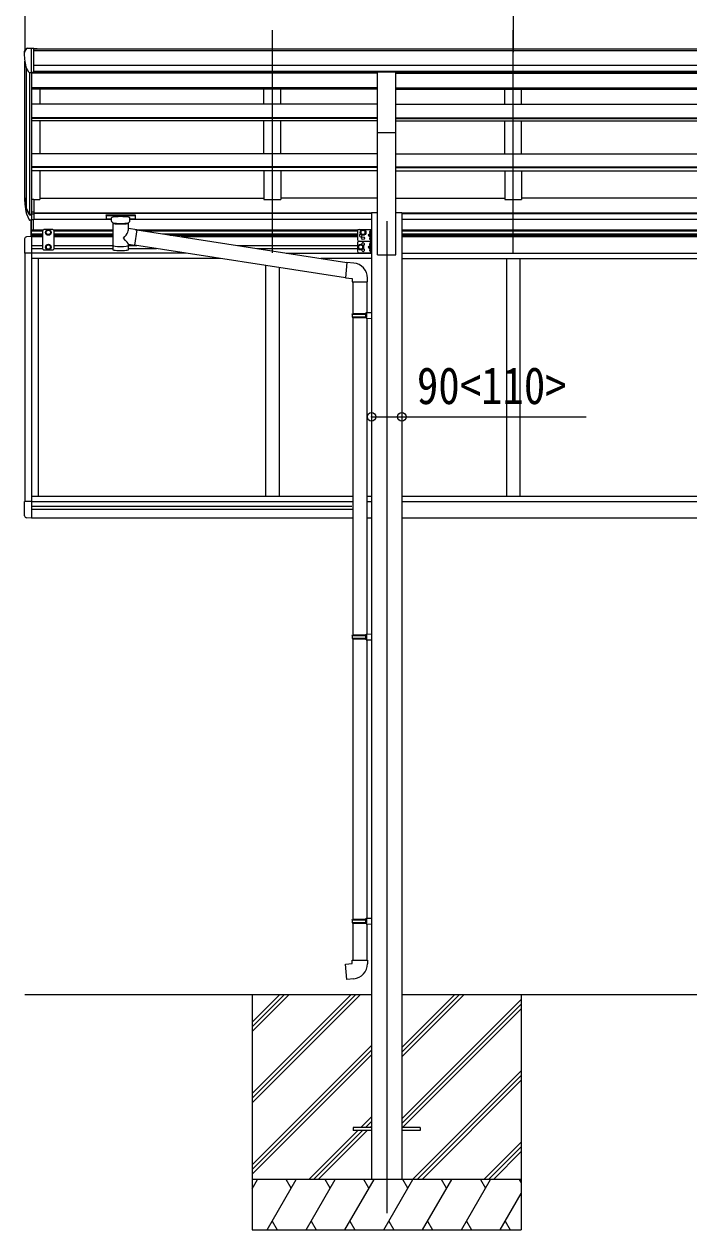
# Model space of a CAD drawing. Units: millimetres at full size, sheet at 1:25; details may follow other scales. Extents: x -6988 to 7066, y -4877 to 4823.
# Drawn here: x -228 to 1749, y -2015 to 1572 of the extents above; entities that cross this region are included whole.
import ezdxf
from ezdxf.enums import TextEntityAlignment as Align

# ---------------------------------------------------------------- set-up
doc = ezdxf.new("R2010")
doc.units = ezdxf.units.MM
doc.header["$LTSCALE"] = 25
doc.header["$PDMODE"] = 32
doc.header["$PDSIZE"] = 25
for name, color, linetype, lineweight in [('0-0_0', 7, 'Continuous', 9), ('0-1_本体', 4, 'Continuous', 9), ('0-2_部品', 7, 'Continuous', 9), ('0-8_PARTS2', 2, 'Continuous', 9), ('0-A_寸法', 6, 'Continuous', 9), ('1-1_GLASS', 4, 'Continuous', 9), ('1-2_GLASS_SEAL', 7, 'Continuous', 9)]:
    doc.layers.add(name, color=color, linetype=linetype, lineweight=lineweight)
doc.styles.add('ＭＳ ゴシック', font='')
doc.styles.get('ＭＳ ゴシック').set_extended_font_data('MS Gothic')

msp = doc.modelspace()

# ---------------------------------------------------------------- linework, layer by layer
at = {"layer": '0-0_0'}
for p, q in [((-225.87, -1314.99), (804.93, -1314.99)), ((450.13, -1314.99), (450.13, -2014.99)), ((450.13, -1609.17), (744.31, -1314.99)), ((450.13, -1623.31), (758.45, -1314.99)), ((450.13, -1637.46), (772.6, -1314.99)), ((450.13, -1425.33), (560.46, -1314.99)), ((450.13, -1411.18), (546.32, -1314.99)), ((450.13, -1397.04), (532.18, -1314.99)), ((895.33, -1314.99), (3704.93, -1314.99)), ((895.33, -1500.62), (1080.96, -1314.99)), ((895.33, -1486.48), (1066.82, -1314.99)), ((895.33, -1472.34), (1052.68, -1314.99)), ((1250.13, -1314.99), (1250.13, -2014.99)), ((895.33, -1684.47), (1250.13, -1329.67)), ((895.33, -1698.61), (1250.13, -1343.82)), ((897.59, -1710.49), (1250.13, -1357.96)), ((450.13, -1821.3), (804.93, -1466.51)), ((450.13, -1835.44), (804.93, -1480.65)), ((450.13, -1849.59), (804.93, -1494.79)), ((926.94, -1864.99), (1250.13, -1541.8)), ((941.08, -1864.99), (1250.13, -1555.95)), ((955.23, -1864.99), (1250.13, -1570.09)), ((773.07, -1710.49), (804.93, -1678.64)), ((618.57, -1864.99), (764.07, -1719.49)), ((632.72, -1864.99), (778.22, -1719.49)), ((646.86, -1864.99), (792.36, -1719.49)), ((787.22, -1710.49), (804.93, -1692.78)), ((801.36, -1710.49), (804.93, -1706.92)), ((1139.07, -1864.99), (1250.13, -1753.94)), ((1153.22, -1864.99), (1250.13, -1768.08)), ((1167.36, -1864.99), (1250.13, -1782.22)), ((1250.13, -1864.99), (450.13, -1864.99)), ((450.13, -1892.5), (466.01, -1864.99)), ((494.88, -2014.99), (581.48, -1864.99)), ((566.48, -1890.97), (551.48, -1864.99)), ((610.35, -2014.99), (696.95, -1864.99)), ((681.95, -1890.98), (666.95, -1864.99)), ((725.82, -2014.99), (812.42, -1864.99)), ((797.42, -1890.98), (782.42, -1864.99)), ((841.29, -2014.99), (927.89, -1864.99)), ((912.89, -1890.98), (897.89, -1864.99)), ((956.76, -2014.99), (1043.36, -1864.99)), ((1028.36, -1890.98), (1013.36, -1864.99)), ((1072.23, -2014.99), (1158.83, -1864.99)), ((1128.83, -1864.99), (1143.83, -1890.98)), ((1244.3, -1864.99), (1250.13, -1875.09)), ((1187.7, -2014.99), (1250.13, -1906.86)), ((509.88, -1989.02), (524.87, -2014.99)), ((625.35, -1989.01), (640.35, -2014.99)), ((740.82, -1989.01), (755.82, -2014.99)), ((856.29, -1989.01), (871.29, -2014.99)), ((971.76, -1989.01), (986.76, -2014.99)), ((1087.23, -1989.02), (1102.23, -2014.99)), ((1202.7, -1989.02), (1217.7, -2014.99)), ((450.13, -2014.99), (1250.13, -2014.99))]:
    msp.add_line(p, q, dxfattribs=at)
at = {"layer": '0-1_本体'}
for p, q in [((-199.37, 1497.98), (4799.63, 1497.98)), ((-199.37, 1492.64), (4799.63, 1492.64)), ((-225.87, 1045.87), (-225.87, 1461.23)), ((-221.59, 1442.43), (-221.59, 1023.87)), ((-199.37, 1449.11), (4799.63, 1449.1)), ((-211.87, 1427.08), (-211.87, 1005.87)), ((-205.87, 1426.6), (-205.87, 1050.3)), ((822.63, 1425.92), (-205.87, 1425.92)), ((-199.37, 1431.44), (4799.63, 1431.44)), ((822.63, 1429.06), (-199.37, 1429.06)), ((-180.87, 1429.06), (-180.87, 1425.92)), ((485.13, 1425.92), (485.13, 1429.06)), ((535.13, 1425.92), (535.13, 1429.06)), ((877.63, 1429.06), (3722.63, 1429.06)), ((877.63, 1425.92), (3722.63, 1425.92)), ((1201.13, 1425.92), (1201.13, 1429.06)), ((1251.13, 1425.92), (1251.13, 1429.06)), ((822.63, 1382.44), (-205.87, 1382.44)), ((822.63, 1378.36), (-205.87, 1378.36)), ((-180.87, 1378.33), (-180.87, 1333.34)), ((485.13, 1333.21), (485.13, 1378.36)), ((535.13, 1333.21), (535.13, 1378.36)), ((877.63, 1382.44), (3722.63, 1382.44)), ((877.63, 1378.36), (3722.63, 1378.36)), ((1201.13, 1333.21), (1201.13, 1378.36)), ((1251.13, 1333.21), (1251.13, 1378.36)), ((822.63, 1333.21), (-205.87, 1333.21)), ((877.63, 1333.21), (3722.63, 1333.21)), ((822.63, 1292.47), (-205.87, 1292.47)), ((822.63, 885.01), (822.63, 1297.65)), ((877.63, 885.01), (877.63, 1297.65)), ((877.63, 1292.47), (3722.63, 1292.47)), ((822.63, 1290.98), (-205.87, 1290.98)), ((822.63, 1284.19), (-205.87, 1284.19)), ((-180.87, 1284.16), (-180.87, 1185.9)), ((485.13, 1185.9), (485.13, 1284.19)), ((535.13, 1185.9), (535.13, 1284.19)), ((877.63, 1290.98), (3722.63, 1290.98)), ((877.63, 1284.19), (3722.63, 1284.19)), ((1201.13, 1185.9), (1201.13, 1284.19)), ((1251.13, 1185.9), (1251.13, 1284.19)), ((822.73, 1185.9), (-205.87, 1185.9)), ((877.53, 1185.9), (3722.63, 1185.9)), ((822.8, 1146.69), (-205.87, 1146.69)), ((822.71, 1145.21), (-205.87, 1145.21)), ((822.73, 1135.55), (-205.87, 1135.55)), ((-180.87, 1135.64), (-180.87, 1049.47)), ((485.13, 1135.55), (485.13, 1049.47)), ((535.13, 1135.55), (535.13, 1049.47)), ((877.47, 1146.69), (3722.63, 1146.69)), ((877.53, 1135.55), (3722.63, 1135.55)), ((877.55, 1145.21), (3722.63, 1145.21)), ((1201.13, 1135.55), (1201.13, 1049.47)), ((1251.13, 1135.55), (1251.13, 1049.47)), ((-199.37, 1049.47), (-180.87, 1049.47)), ((-180.87, 1054.27), (485.13, 1054.27)), ((485.13, 1049.47), (535.13, 1049.47)), ((822.86, 1054.27), (535.13, 1054.27)), ((822.86, 1054.27), (535.13, 1054.27)), ((877.4, 1054.27), (1201.13, 1054.27)), ((1201.13, 1049.47), (1251.13, 1049.47)), ((1917.13, 1054.27), (1251.13, 1054.27)), ((-199.37, 1010.14), (804.93, 1010.14)), ((-199.37, 1008.78), (804.93, 1008.78)), ((804.93, 1011.39), (804.93, -1864.99)), ((804.93, 1011.39), (822.63, 1011.39)), ((877.63, 1011.39), (895.33, 1011.39)), ((895.33, 1011.39), (895.33, -1864.99)), ((895.33, 1009.97), (3704.8, 1009.97)), ((895.33, 1008.59), (3704.93, 1008.59)), ((-199.37, 991.41), (32.13, 991.41)), ((86.13, 991.41), (804.93, 991.41)), ((895.33, 991.41), (3704.93, 991.41)), ((822.37, 885.01), (877.37, 885.01))]:
    msp.add_line(p, q, dxfattribs=at)
at = {"layer": '0-2_部品'}
for p, q in [((-227.87, 1490.22), (-227.87, 1489.59)), ((-220.96, 1499.02), (-225.03, 1493.21)), ((-217.87, 1499.59), (-220.2, 1499.45)), ((-217.87, 1499.59), (-199.37, 1499.59)), ((-205.87, 1426.6), (-205.87, 1499.59)), ((-199.37, 1499.59), (-189.37, 1499.5)), ((-199.37, 1427.6), (-199.37, 1499.59)), ((-189.37, 1497.98), (-189.37, 1499.5)), ((-213.49, 1428.42), (-222.77, 1444.48)), ((-205.87, 1426.6), (-211.08, 1426.92)), ((-199.37, 1427.6), (-205.87, 1427.6)), ((822.63, 1429.72), (877.63, 1429.72)), ((822.63, 1248.79), (822.63, 1429.72)), ((877.63, 1248.79), (877.63, 1429.72)), ((822.63, 1248.79), (877.63, 1248.79)), ((-205.87, 1050.3), (-205.87, 988.42)), ((-199.37, 1050.3), (-205.87, 1050.3)), ((-199.37, 1050.3), (-199.37, 989.24)), ((-223.48, 1024.26), (-213.31, 1005.09)), ((-212.3, 1006.34), (-222.06, 1024.76)), ((-220.89, 1007.41), (-213.31, 989.92)), ((-205.87, 1005.59), (-211, 1005.59)), ((-199.37, 1011.99), (-205.87, 1011.99)), ((-199.37, 1006.59), (-205.87, 1006.59)), ((-205.87, 1003.59), (-210.71, 1003.59)), ((-205.87, 988.42), (-210.71, 988.42)), ((-199.37, 989.24), (-205.87, 989.24)), ((15.63, 1003.53), (15.63, 992.77)), ((15.63, 1003.33), (15.63, 1001.79)), ((17.63, 1004.19), (100.63, 1004.19)), ((17.63, 1002.01), (100.63, 1002.01)), ((17.63, 992.1), (32.13, 992.1)), ((32.13, 985.29), (32.13, 995.57)), ((36.23, 980.79), (36.21, 900.5)), ((82.03, 963.22), (82.03, 980.81)), ((86.13, 985.29), (86.13, 995.57)), ((86.13, 992.1), (100.63, 992.1)), ((102.63, 1003.53), (102.63, 992.77)), ((107.25, 959.31), (82.03, 963.23)), ((107.25, 959.31), (100.23, 914.06)), ((107.25, 959.31), (731.22, 862.52)), ((82.05, 900.5), (82.03, 917.13)), ((82.03, 916.88), (100.23, 914.06)), ((727.21, 816.69), (100.23, 914.06)), ((752.05, 860.69), (731.22, 862.52)), ((747.13, 804.95), (793.13, 804.95)), ((749.13, 804.95), (749.13, 710.95)), ((791.13, 804.95), (791.13, 713.51)), ((793.13, 804.95), (793.13, 815.87)), ((747.13, 708.95), (748.13, 710.95)), ((747.13, 708.95), (791.13, 708.95)), ((747.13, 708.95), (747.13, 700.95)), ((747.13, 700.95), (791.13, 700.95)), ((747.13, 700.95), (748.13, 698.95)), ((748.13, 710.95), (791.13, 710.95)), ((748.13, 698.95), (791.13, 698.95)), ((749.13, 698.95), (749.13, -245.24)), ((786.65, 708.95), (786.22, 710.95)), ((789.13, 713.45), (805.13, 713.92)), ((789.13, 711.45), (789.13, 713.45)), ((789.13, 711.45), (791.13, 711.45)), ((789.13, 696.45), (789.13, 698.45)), ((789.13, 696.45), (805.13, 695.98)), ((791.13, 696.39), (791.13, -242.68)), ((805.13, 713.92), (805.13, 695.98)), ((747.13, -247.24), (748.13, -245.24)), ((747.13, -247.24), (791.13, -247.24)), ((747.13, -247.24), (747.13, -255.24)), ((748.13, -245.24), (791.13, -245.24)), ((786.65, -247.24), (786.22, -245.24)), ((789.13, -242.74), (805.13, -242.27)), ((789.13, -244.74), (789.13, -242.74)), ((789.13, -244.74), (791.13, -244.74)), ((805.13, -242.27), (805.13, -260.21)), ((747.13, -255.24), (791.13, -255.24)), ((747.13, -255.24), (748.13, -257.24)), ((748.13, -257.24), (791.13, -257.24)), ((749.13, -257.24), (749.13, -1090.4)), ((789.13, -259.74), (789.13, -257.74)), ((789.13, -259.74), (805.13, -260.21)), ((791.13, -259.8), (791.13, -1087.84)), ((747.13, -1092.4), (748.13, -1090.4)), ((747.13, -1092.4), (791.13, -1092.4)), ((747.13, -1092.4), (747.13, -1100.4)), ((747.13, -1100.4), (791.13, -1100.4)), ((747.13, -1100.4), (748.13, -1102.4)), ((748.13, -1090.4), (791.13, -1090.4)), ((748.13, -1102.4), (791.13, -1102.4)), ((749.13, -1102.4), (749.13, -1212.4)), ((786.65, -1092.4), (786.22, -1090.4)), ((789.13, -1087.9), (805.13, -1087.43)), ((789.13, -1089.9), (789.13, -1087.9)), ((789.13, -1089.9), (791.13, -1089.9)), ((789.13, -1104.9), (789.13, -1102.9)), ((789.13, -1104.9), (805.13, -1105.37)), ((791.13, -1104.96), (791.13, -1212.4)), ((805.13, -1087.43), (805.13, -1105.37)), ((747.13, -1212.4), (793.13, -1212.4)), ((747.13, -1222.4), (747.13, -1212.4)), ((793.13, -1212.4), (793.13, -1223.32))]:
    msp.add_line(p, q, dxfattribs=at)
at = {"layer": '0-2_部品', "color": 4}
for p, q in [((750.33, -1710.49), (750.33, -1719.49)), ((805.13, -1710.49), (750.33, -1710.49)), ((805.13, -1719.49), (750.33, -1719.49)), ((949.93, -1710.49), (895.13, -1710.49))]:
    msp.add_line(p, q, dxfattribs=at)
at = {"layer": '0-2_部品'}
for points in [[(15.63, 1003.53), (15.67, 1003.72), (15.75, 1003.86), (15.85, 1003.95), (15.95, 1004.01), (16.07, 1004.06), (16.37, 1004.12), (16.86, 1004.17), (17.4, 1004.19), (17.63, 1004.19)], [(15.63, 992.77), (15.67, 992.57), (15.75, 992.43), (15.85, 992.34), (15.95, 992.28), (16.07, 992.23), (16.37, 992.17), (16.86, 992.13), (17.4, 992.1), (17.63, 992.1)], [(32.17, 985.35), (32.15, 985), (32.39, 984.04), (32.91, 983.16), (33.72, 982.32), (34.83, 981.52), (36.23, 980.79)], [(82.03, 980.81), (82.26, 980.9), (83.62, 981.63), (84.73, 982.48), (85.49, 983.35), (85.95, 984.25), (86.12, 985.13)], [(100.63, 1004.19), (100.98, 1004.19), (101.51, 1004.16), (101.96, 1004.11), (102.27, 1004.03), (102.44, 1003.93), (102.56, 1003.8), (102.62, 1003.62), (102.63, 1003.53)], [(100.63, 992.1), (100.98, 992.11), (101.51, 992.13), (101.96, 992.18), (102.27, 992.26), (102.44, 992.36), (102.56, 992.5), (102.62, 992.68), (102.63, 992.77)], [(731.22, 862.52), (727.21, 816.69), (747.13, 814.95), (747.13, 804.95)], [(786.65, 708.95), (786.65, 700.95), (786.22, 698.95)], [(789.13, 698.45), (791.13, 698.45), (791.13, 711.45)], [(786.65, -247.24), (786.65, -255.24), (786.22, -257.24)], [(789.13, -257.74), (791.13, -257.74), (791.13, -244.74)], [(786.65, -1092.4), (786.65, -1100.4), (786.22, -1102.4)], [(789.13, -1102.9), (791.13, -1102.9), (791.13, -1089.9)], [(752.05, -1268.14), (731.22, -1269.97), (727.21, -1224.14), (747.13, -1222.4)]]:
    msp.add_lwpolyline(points, dxfattribs=at)
at = {"layer": '0-2_部品', "color": 4}
msp.add_lwpolyline([(949.93, -1710.49), (949.93, -1719.49), (895.13, -1719.49)], dxfattribs=at)
at = {"layer": '0-2_部品'}
for centre, radius, start, end in [((-224.87, 1490.22), 3, 93, 180), ((-25.87, 1489.59), 202, 180, 192.90261), ((-220.14, 1498.45), 1, 93.5, 145), ((-210.89, 1429.92), 3, 210, 266.5), ((-137.21, 1046.43), 89.07, 174.49576, 194.41188), ((-137.92, 1050.71), 88.05, 177.22392, 197.21071), ((-92.65, 1043.48), 133.22, 183.27987, 195.71302), ((-210.71, 1006.59), 3, 210, 270), ((-211, 1007.09), 1.5, 210, 270), ((-210.71, 991.42), 3, 210, 270), ((748.13, 815.87), 45, 0, 85), ((748.13, -1223.32), 45, 275, 0)]:
    msp.add_arc(centre, radius, start, end, dxfattribs=at)
for centre, major_axis, ratio, start_param, end_param in [((17.63, 1001.79), (2, 0), 0.109601, 1.5707963, 3.1415927), ((59.13, 995.57), (27, 0), 0.122176, 6.2831853, 9.424778), ((59.14, 980.34), (-22.91, 0.42), 0.072511, 0.0008029, 1.5715993), ((59.14, 978.72), (-22.91, 0.42), 0.072511, 0.0008029, 1.5715993), ((59.12, 980.34), (22.92, 0.42), 0.07247, 4.71158, 6.2823764), ((59.12, 978.72), (22.92, 0.42), 0.07247, 4.71158, 6.2823764), ((70.13, 985.29), (16, 0), 0.361356, 6.2636979, 6.2831853), ((100.63, 1001.79), (2, 0), 0.109601, 0, 1.5707963), ((59.13, 936.68), (-22.81, -26.62), 0.234429, 1.6855472, 3.1268519), ((61.69, 939.33), (20.32, -22.25), 0.045535, 0.0389954, 1.3075346), ((59.13, 900.5), (22.92, 0), 0.101955, 3.1415499, 6.2833984), ((59.13, 912.94), (22.91, 0), 0.122865, 3.1415927, 6.2831853)]:
    msp.add_ellipse(centre, major_axis=major_axis, ratio=ratio, start_param=start_param, end_param=end_param, dxfattribs=at)
at = {"layer": '0-8_PARTS2'}
for p, q in [((510.13, 891.21), (510.13, 1553.74)), ((1226.13, 891.21), (1226.13, 1553.74)), ((850.13, 985.01), (850.13, -1964.99))]:
    msp.add_line(p, q, dxfattribs=at)
at = {"layer": '0-A_寸法'}
for p, q in [((-225.87, 2033.36), (-225.87, 1487.74)), ((1226.13, 1716.75), (1226.13, 1487.74)), ((805.13, 403.37), (895.13, 403.37)), ((895.13, 403.37), (1443.66, 403.37))]:
    msp.add_line(p, q, dxfattribs=at)
for p in [(805.13, 403.37), (895.13, 403.37)]:
    msp.add_point(p, dxfattribs=at)
at = {"layer": '1-1_GLASS'}
for p, q in [((-205.87, 959.89), (-170.37, 959.89)), ((-205.87, 956.39), (-173.37, 956.39)), ((-205.87, 947.39), (-173.37, 947.39)), ((-205.87, 943.89), (-173.37, 943.89)), ((-205.87, 939.39), (-205.87, 102.39)), ((-173.37, 938.89), (-205.87, 938.89)), ((-141.37, 959.89), (36.23, 959.89)), ((-138.37, 956.39), (36.23, 956.39)), ((-138.37, 947.39), (36.23, 947.39)), ((-138.37, 943.89), (36.23, 943.89)), ((36.23, 938.89), (-138.37, 938.89)), ((103.51, 959.89), (765.14, 959.89)), ((126.07, 956.39), (763.16, 956.39)), ((184.09, 947.39), (763.13, 947.39)), ((206.65, 943.89), (763.13, 943.89)), ((602.21, 938.89), (238.88, 938.89)), ((763.13, 938.89), (602.21, 938.89)), ((895.33, 959.89), (3704.93, 959.89)), ((895.33, 956.39), (3704.93, 956.39)), ((895.33, 947.39), (3704.93, 947.39)), ((895.33, 943.89), (3704.93, 943.89)), ((3704.93, 938.89), (895.33, 938.89)), ((-205.87, 912.89), (-173.37, 912.89)), ((-205.87, 903.89), (-173.37, 903.89)), ((-138.37, 912.89), (36.23, 912.89)), ((-138.37, 903.89), (36.21, 903.89)), ((82.04, 912.89), (107.71, 912.89)), ((82.05, 903.89), (165.66, 903.89)), ((406.48, 912.89), (763.13, 912.89)), ((464.49, 903.89), (763.13, 903.89)), ((-225.87, 890.19), (-225.87, 151.59)), ((252.6, 890.39), (-205.87, 890.39)), ((355.63, 874.39), (-205.87, 874.39)), ((-185.87, 874.89), (-185.87, 167.39)), ((551.52, 890.39), (804.93, 890.39)), ((804.93, 874.39), (654.65, 874.39)), ((822.37, 885.01), (877.37, 885.01)), ((895.33, 890.39), (3704.93, 890.39)), ((895.33, 874.39), (3704.93, 874.39)), ((1206.13, 874.89), (1206.13, 167.39)), ((1246.13, 874.89), (1246.13, 167.39)), ((490.13, 853.51), (490.13, 167.39)), ((530.13, 847.3), (530.13, 167.39)), ((-205.87, 167.39), (748.93, 167.39)), ((-205.87, 151.39), (748.93, 151.39)), ((790.93, 167.39), (804.93, 167.39)), ((790.93, 151.39), (804.93, 151.39)), ((895.33, 167.39), (3704.93, 167.39)), ((895.33, 151.39), (3704.93, 151.39)), ((-205.87, 137.89), (746.93, 137.89)), ((-205.87, 128.89), (748.93, 128.89)), ((-205.87, 102.89), (748.93, 102.89)), ((790.93, 102.89), (804.93, 102.89)), ((895.33, 102.89), (3704.93, 102.89))]:
    msp.add_line(p, q, dxfattribs=at)
at = {"layer": '1-2_GLASS_SEAL'}
for p, q in [((-207.37, 939.39), (-207.37, 988.42)), ((-205.87, 939.39), (-205.87, 989.24)), ((-200.37, 959.89), (-200.37, 989.24)), ((-226.37, 933.1), (-226.37, 890.19)), ((-205.87, 939.39), (-221.16, 938.59)), ((-169.37, 960.89), (-173.37, 956.89)), ((-173.37, 956.89), (-173.37, 903.4)), ((-142.37, 960.89), (-169.37, 960.89)), ((-142.37, 960.89), (-138.37, 956.89)), ((-138.37, 903.4), (-138.37, 956.89)), ((762.93, 955.89), (762.93, 930.89)), ((767.93, 960.89), (804.93, 960.89)), ((802.43, 943.39), (795.43, 943.39)), ((801.93, 956.39), (801.13, 956.25)), ((801.93, 948.39), (801.13, 948.54)), ((801.93, 938.39), (801.13, 938.25)), ((801.93, 948.39), (802.43, 948.48)), ((802.43, 960.89), (802.43, 925.89)), ((804.93, 960.89), (804.93, 925.89)), ((-169.37, 899.4), (-173.37, 903.4)), ((-142.37, 899.4), (-169.37, 899.4)), ((-155.87, 915.9), (-162.37, 912.15)), ((-162.37, 912.15), (-162.37, 904.64)), ((-162.37, 904.64), (-155.87, 900.89)), ((-149.37, 912.15), (-155.87, 915.9)), ((-155.87, 900.89), (-149.37, 904.64)), ((-149.37, 904.64), (-149.37, 912.15)), ((-142.37, 899.4), (-138.37, 903.4)), ((762.93, 920.89), (762.93, 895.89)), ((767.93, 925.89), (804.93, 925.89)), ((767.93, 925.89), (804.93, 925.89)), ((802.43, 908.39), (795.43, 908.39)), ((801.93, 930.39), (801.13, 930.54)), ((801.93, 921.39), (801.13, 921.25)), ((801.93, 913.39), (801.13, 913.54)), ((801.93, 903.39), (801.13, 903.25)), ((801.93, 930.39), (802.43, 930.48)), ((801.93, 913.39), (802.43, 913.48)), ((802.43, 925.89), (802.43, 890.89)), ((804.93, 925.89), (804.93, 890.89)), ((-205.87, 890.19), (-226.37, 890.19)), ((767.93, 890.89), (804.93, 890.89)), ((801.93, 895.39), (801.13, 895.54)), ((801.93, 895.39), (802.43, 895.48)), ((-205.87, 151.59), (-226.37, 151.59)), ((-226.37, 108.68), (-226.37, 151.59)), ((-205.87, 102.39), (-221.16, 103.19))]:
    msp.add_line(p, q, dxfattribs=at)
for points in [[(-162.37, 955.65), (-155.87, 959.4), (-149.37, 955.65)], [(-149.37, 955.65), (-149.37, 948.14), (-155.87, 944.39), (-162.37, 948.14), (-162.37, 955.65)], [(802.43, 948.39), (795.43, 943.39), (802.43, 938.39)], [(802.82, 952.39), (802.18, 953.58), (799.95, 954.69)], [(802.82, 952.39), (802.18, 951.21), (799.95, 950.09)], [(802.82, 934.39), (802.18, 935.58), (799.95, 936.69)], [(802.82, 934.39), (802.18, 933.21), (799.95, 932.09)], [(801.93, 948.39), (801.93, 956.39), (802.43, 956.31), (802.43, 948.48)], [(801.93, 930.39), (801.93, 938.39), (802.43, 938.31), (802.43, 930.48)], [(802.43, 913.39), (795.43, 908.39), (802.43, 903.39)], [(802.82, 917.39), (802.18, 918.58), (799.95, 919.69)], [(802.82, 917.39), (802.18, 916.21), (799.95, 915.09)], [(802.82, 899.39), (802.18, 900.58), (799.95, 901.69)], [(802.82, 899.39), (802.18, 898.21), (799.95, 897.09)], [(801.93, 913.39), (801.93, 921.39), (802.43, 921.31), (802.43, 913.48)], [(801.93, 895.39), (801.93, 903.39), (802.43, 903.31), (802.43, 895.48)]]:
    msp.add_lwpolyline(points, dxfattribs=at)
for points in [[(779.93, 944.39), (786.43, 948.14), (786.43, 955.65), (779.93, 959.4), (773.43, 955.65), (773.43, 948.14)], [(772.93, 900.89), (779.43, 904.64), (779.43, 912.15), (772.93, 915.9), (766.43, 912.15), (766.43, 904.64)]]:
    msp.add_lwpolyline(points, close=True, dxfattribs=at)
for centre, radius in [((-155.87, 951.89), 8.5), ((-155.87, 951.89), 7.5), ((-155.87, 951.89), 6.5), ((779.93, 951.89), 8.5), ((779.93, 951.89), 7.5), ((779.93, 951.89), 6.5), ((779.93, 934.89), 4.25), ((-155.87, 908.39), 8.5), ((-155.87, 908.39), 7.5), ((-155.87, 908.39), 6.5), ((772.93, 908.39), 8.5), ((772.93, 908.39), 7.5), ((772.93, 908.39), 6.5)]:
    msp.add_circle(centre, radius, dxfattribs=at)
for centre, radius, start, end in [((-220.87, 933.1), 5.5, 93, 180), ((767.93, 955.89), 5, 90, 180), ((772.93, 943.39), 4.25, 94.76077, 6.29431), ((806.03, 952.39), 6.5, 147.94412, 212.05588), ((806.03, 934.39), 6.5, 147.94412, 212.05588), ((801.29, 955.37), 0.9, 100, 147.94412), ((801.29, 949.42), 0.9, 212.05588, 260), ((801.29, 937.37), 0.9, 100, 147.94412), ((767.93, 930.89), 5, 180, 270), ((767.93, 920.89), 5, 90, 180), ((779.93, 916.89), 4.25, 274.76077, 186.29431), ((779.93, 899.89), 4.25, 173.70569, 85.23923), ((806.03, 917.39), 6.5, 147.94412, 212.05588), ((806.03, 899.39), 6.5, 147.94412, 212.05588), ((801.29, 931.42), 0.9, 212.05588, 260), ((801.29, 920.37), 0.9, 100, 147.94412), ((801.29, 914.42), 0.9, 212.05588, 260), ((801.29, 902.37), 0.9, 100, 147.94412), ((767.93, 895.89), 5, 180, 270), ((801.29, 896.42), 0.9, 212.05588, 260), ((-220.87, 108.68), 5.5, 180, 267)]:
    msp.add_arc(centre, radius, start, end, dxfattribs=at)

# ---------------------------------------------------------------- texts
at = {"layer": '0-A_寸法', "color": 7, "style": 'ＭＳ ゴシック', "width": 0.85}
msp.add_text('90<110>', height=110, dxfattribs=at).set_placement((940.01, 408.37), align=Align.BOTTOM_LEFT)

doc.saveas('drawing.dxf')
